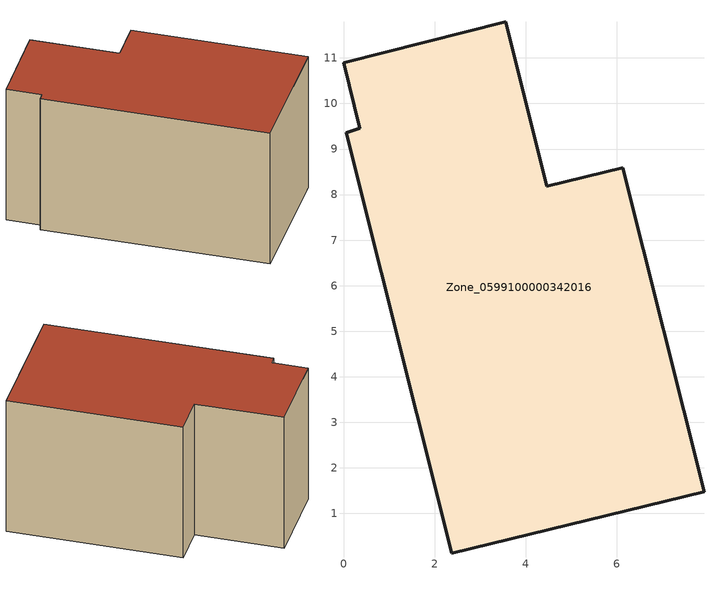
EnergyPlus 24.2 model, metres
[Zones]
Zone_0599100000342016
 floor ground (C_G): 6.13,8.59 7.92,1.48 2.38,0.13 0.06,9.36 0.36,9.46 0,10.9 3.56,11.79 4.46,8.18 z0
 wall outside (C_F): 4.46,8.18 3.56,11.79 0,10.9 0.36,9.46 0.06,9.36 2.38,0.13 7.92,1.48 6.13,8.59 4.46,8.18 z0:6.29
 roof outside (C_R): 7.92,1.48 6.13,8.59 4.46,8.18 3.56,11.79 0,10.9 0.36,9.46 0.06,9.36 2.38,0.13 z6.29
[BUILDING]
Pand.0599100000342016: North Axis=0; Terrain=City; Loads Convergence Tolerance Value=0.04; Temperature Convergence Tolerance Value=0.4; Solar Distribution=FullExterior; Maximum Number of Warmup Days=25; Minimum Number of Warmup Days=1
[Site:Location]
Rotterdam.The.Hague.AP_ZH_NLD Design_Conditions: Latitude=51.96; Longitude=4.45; Time Zone=1; Elevation=-4.5
[SITE:GROUNDTEMPERATURE:BUILDINGSURFACE]
18, 18, 18, 18, 18, 18, 18, 18, 18, 18, 18, 18
[MATERIAL] Thermal Absorptance=0.9; Solar Absorptance=0.7; Visible Absorptance=0.7
Name | Roughness | Thickness | Conductivity | Density | Specific Heat
G.TC.1992-2005 | MediumSmooth | 0.15 | 0.06 | 540 | 1210
F.TC.1992-2005 | Rough | 0.3 | 0.12 | 1920 | 840
R.TC.1992-2005 | MediumRough | 0.2 | 0.08 | 1500 | 1000
[CONSTRUCTION]
C_G: G.TC.1992-2005
C_F: F.TC.1992-2005
C_R: R.TC.1992-2005
[ZONE]
Zone_0599100000342016: Type=1; Multiplier=1; Ceiling Height=Autocalculate; Volume=Autocalculate; Floor Area=autocalculate; Part of Total Floor Area=Yes
[ZONEINFILTRATION:DESIGNFLOWRATE]
Infil_Zone_0599100000342016: Zone or ZoneList or Space or SpaceList=Zone_0599100000342016; Schedule=AlwaysOn; Design Flow Rate Calculation Method=Flow/Area; Flow Rate per Floor Area=0.0015; Constant Term Coefficient=1; Temperature Term Coefficient=0; Velocity Term Coefficient=0; Velocity Squared Term Coefficient=0
[HVACTEMPLATE:ZONE:IDEALLOADSAIRSYSTEM]
Zone_0599100000342016: Maximum Heating Supply Air Temperature=50; Minimum Cooling Supply Air Temperature=13; Maximum Heating Supply Air Humidity Ratio=0.0156; Minimum Cooling Supply Air Humidity Ratio=0.0077; Heating Limit=NoLimit; Cooling Limit=NoLimit; Dehumidification Control Type=ConstantSensibleHeatRatio; Cooling Sensible Heat Ratio=0.7; Dehumidification Setpoint=60; Humidification Control Type=None; Humidification Setpoint=30; Outdoor Air Method=None; Outdoor Air Flow Rate per Person=0.00944; Outdoor Air Flow Rate per Zone Floor Area=0; Outdoor Air Flow Rate per Zone=0; Demand Controlled Ventilation Type=None; Outdoor Air Economizer Type=NoEconomizer; Heat Recovery Type=None; Sensible Heat Recovery Effectiveness=0.7; Latent Heat Recovery Effectiveness=0.65
[ZONECONTROL:THERMOSTAT]
ThermostatControl_Zone_0599100000342016: Zone or ZoneList=Zone_0599100000342016; Control Type Schedule=DualSetpointControlType; Control 1=Thermostat_Zone_0599100000342016; Temperature Difference Between Cutout And Setpoint=0
[THERMOSTATSETPOINT:DUALSETPOINT]
Thermostat_Zone_0599100000342016: Heating Setpoint Temperature Schedule=HeatingSetpoint_Zone_0599100000342016; Cooling Setpoint Temperature Schedule=CoolingSetpoint_Zone_0599100000342016
[SCHEDULE:COMPACT]
HeatingSetpoint_Zone_0599100000342016: Through: 12/31, For: AllDays, Until: 24:00, 21
CoolingSetpoint_Zone_0599100000342016: Through: 12/31, For: AllDays, Until: 24:00, 24
DualSetpointControlType: Through: 12/31, For: AllDays, Until: 24:00, 4
AlwaysOn: Through: 12/31, For: AllDays, Until: 24:00, 1
